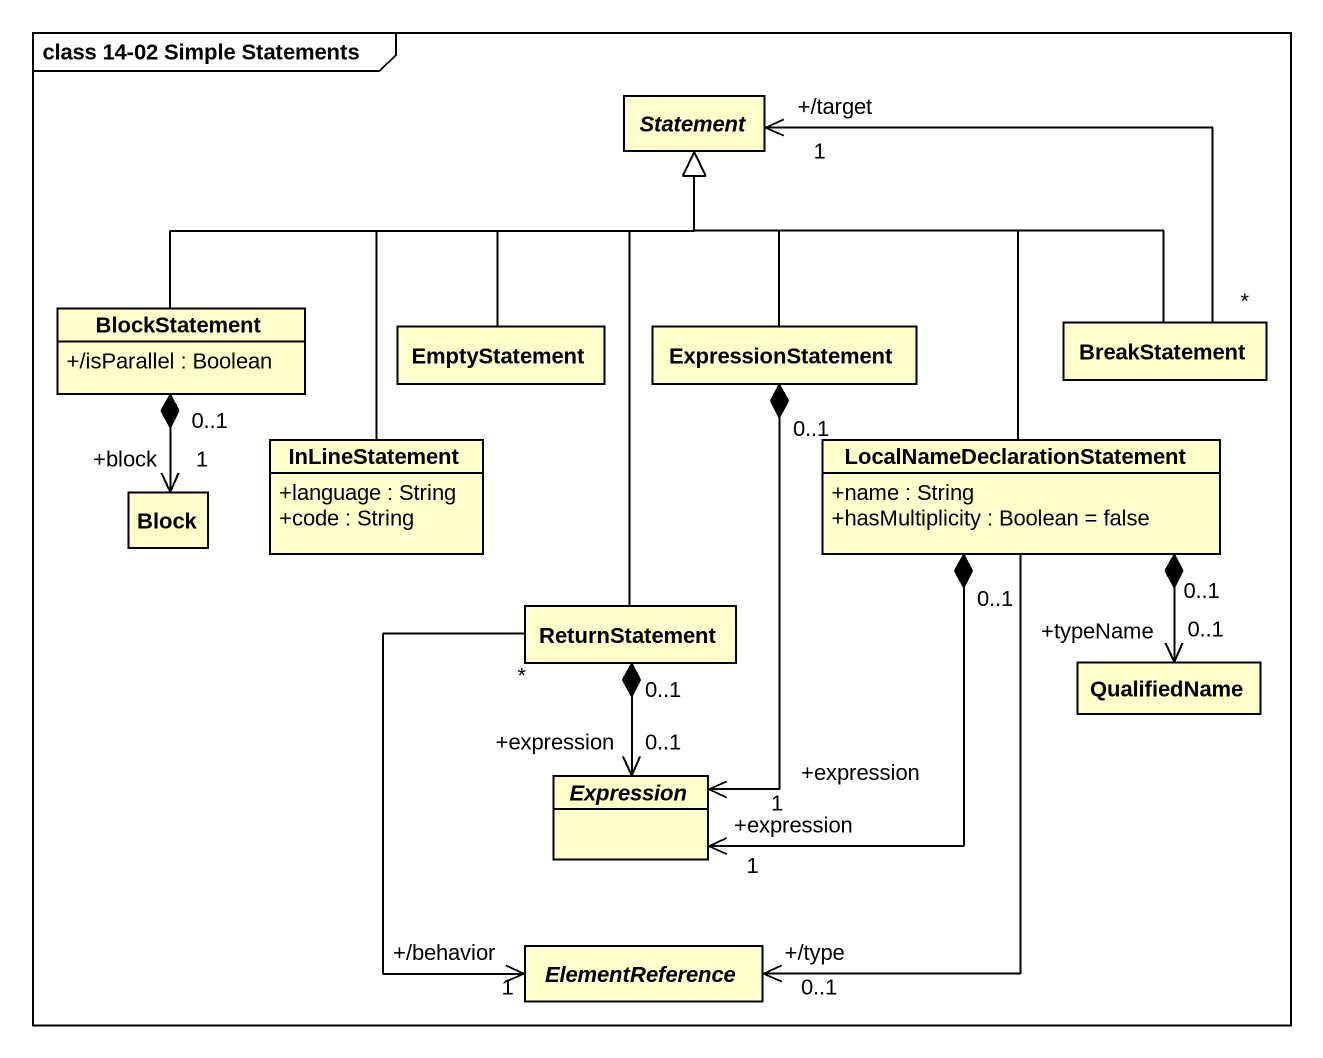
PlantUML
@startuml
mainframe class 14-02 Simple Statements
hide circle
hide empty members
skinparam classAttributeIconSize 0
abstract class Statement
class BlockStatement {
  +/isParallel : Boolean
}
class EmptyStatement
class ExpressionStatement
class BreakStatement
class InLineStatement {
  +language : String
  +code : String
}
class "LocalNameDeclarationStatement" as LocalNameDeclarationStatemen {
  +name : String
  +hasMultiplicity : Boolean = false
}
class Block
class ReturnStatement
class QualifiedName
abstract class Expression
abstract class ElementReference
BlockStatement -right-|> Statement
BlockStatement "0..1" *--> "+block\n1" Block
EmptyStatement -up-|> Statement
ExpressionStatement -up-|> Statement
ExpressionStatement "0..1" *--> "+expression\n1" Expression
BreakStatement -left-|> Statement
BreakStatement "*" -left-> "+/target\n1" Statement
InLineStatement -up-|> Statement
LocalNameDeclarationStatemen -up-|> Statement
LocalNameDeclarationStatemen "0..1" *--> "+typeName\n0..1" QualifiedName
LocalNameDeclarationStatemen "0..1" *--> "+expression\n1" Expression
LocalNameDeclarationStatemen --> "+/type\n0..1" ElementReference
ReturnStatement -up-|> Statement
ReturnStatement "0..1" *--> "+expression\n0..1" Expression
ReturnStatement "*" --> "+/behavior\n1" ElementReference
@enduml
